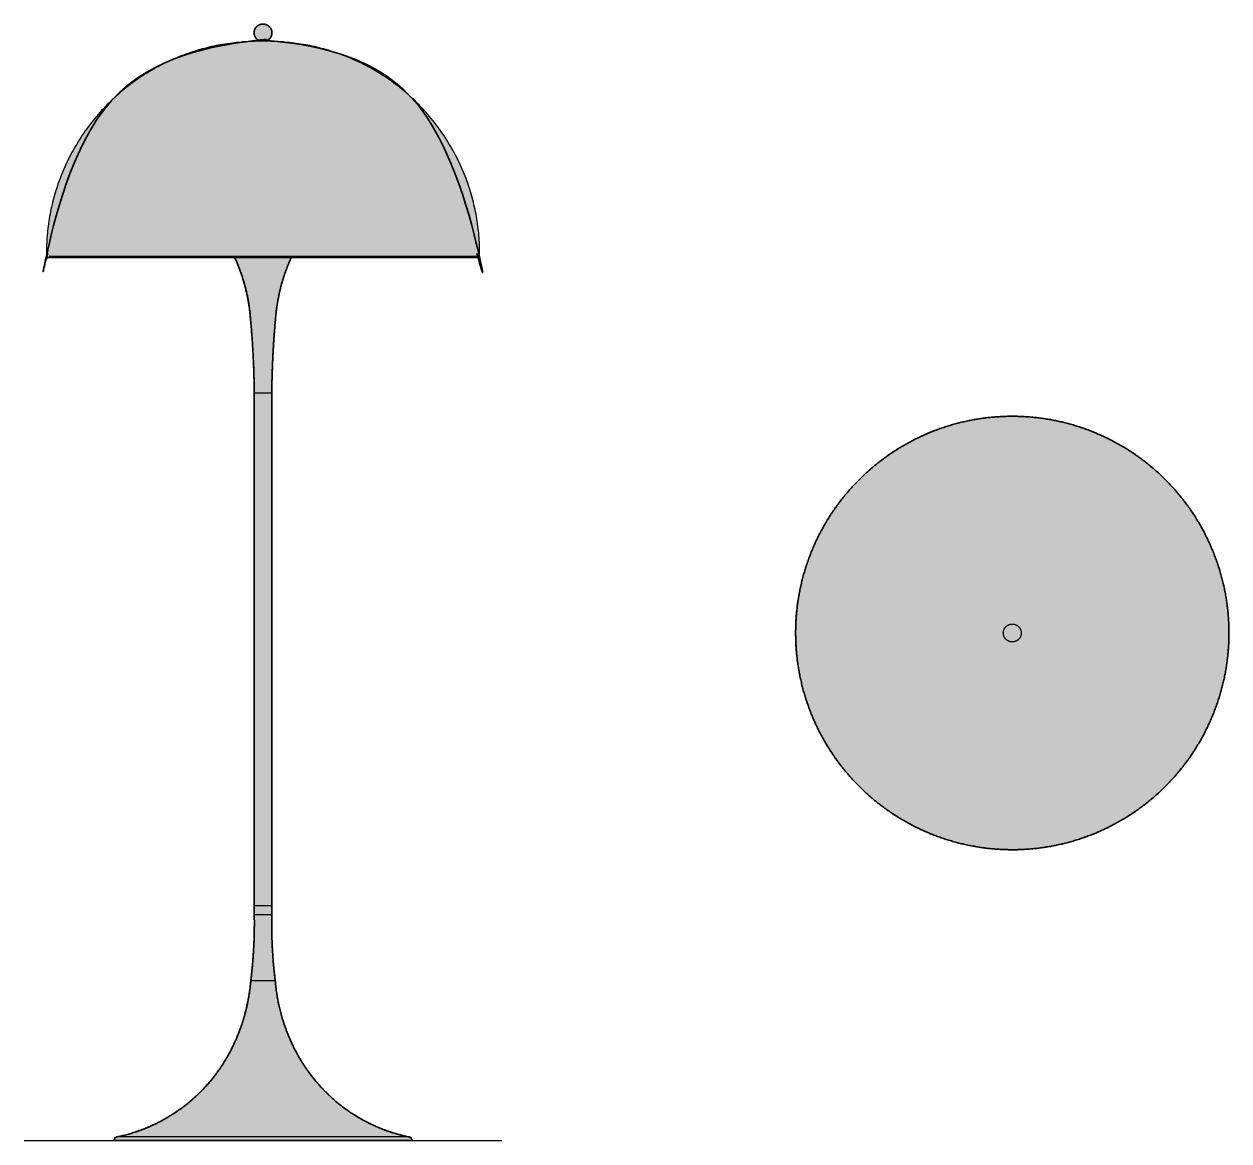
# Model space of a CAD drawing. Header units: millimetres. Extents: x 0 to 1388, y -1 to 1286.
import ezdxf

# ---------------------------------------------------------------- set-up
doc = ezdxf.new("R2010")
doc.units = ezdxf.units.MM
doc.layers.add('Blocks', color=7, linetype='Continuous')
doc.layers.add('Blocks$Fill', color=7, linetype='Continuous', true_color=0xffffff)
for name, color, linetype, lineweight, true_color in [('Blocks$Inner', 7, 'Continuous', 25, 0x007f00), ('Blocks$Outline', 7, 'Continuous', 35, 0xff3f3f), ('Groud', 7, 'Continuous', 25, 0x243775)]:
    doc.layers.add(name, color=color, linetype=linetype, lineweight=lineweight, true_color=true_color)

# ---------------------------------------------------------------- blocks, each defined once
blk = doc.blocks.new('Panthella Floor Lamp Top')
at = {"layer": 'Blocks$Fill'}
blk.add_hatch(color=256, dxfattribs=at).paths.add_polyline_path([(0, 0), (0.1, -5.5), (0.2, -11.1), (0.6, -16.8), (1, -22.4), (1.6, -28.1), (2.3, -33.9), (3.2, -39.6), (4.2, -45.4), (5.3, -51.2), (6.6, -57), (8, -62.9), (9.6, -68.7), (11.4, -74.5), (13.3, -80.3), (15.3, -86.1), (17.5, -91.9), (19.9, -97.6), (22.4, -103.3), (25.1, -109), (27.9, -114.7), (30.9, -120.2), (34, -125.8), (37.3, -131.2), (40.7, -136.6), (44.3, -141.9), (48, -147.1), (51.8, -152.3), (55.8, -157.3), (60, -162.3), (64.2, -167.1), (68.6, -171.9), (73.1, -176.5), (77.7, -181), (82.5, -185.4), (87.3, -189.7), (92.3, -193.8), (97.3, -197.8), (102.5, -201.6), (107.7, -205.4), (113, -208.9), (118.4, -212.4), (123.9, -215.6), (129.4, -218.8), (135, -221.7), (140.6, -224.6), (146.3, -227.2), (152, -229.7), (157.7, -232.1), (163.5, -234.3), (169.3, -236.4), (175.1, -238.2), (180.9, -240), (186.8, -241.6), (192.6, -243), (198.4, -244.3), (204.2, -245.5), (210, -246.5), (215.8, -247.3), (221.5, -248), (227.2, -248.6), (232.9, -249.1), (238.5, -249.4), (244.1, -249.6), (249.6, -249.6), (255.2, -249.6), (260.8, -249.4), (266.4, -249.1), (272.1, -248.6), (277.8, -248), (283.5, -247.3), (289.3, -246.5), (295, -245.5), (300.9, -244.3), (306.7, -243), (312.5, -241.6), (318.3, -240), (324.1, -238.2), (329.9, -236.4), (335.7, -234.3), (341.5, -232.1), (347.3, -229.7), (353, -227.2), (358.6, -224.6), (364.3, -221.7), (369.9, -218.8), (375.4, -215.6), (380.8, -212.4), (386.2, -208.9), (391.5, -205.4), (396.8, -201.6), (401.9, -197.8), (407, -193.8), (411.9, -189.7), (416.8, -185.4), (421.5, -181), (426.1, -176.5), (430.6, -171.9), (435, -167.1), (439.3, -162.3), (443.4, -157.3), (447.4, -152.3), (451.3, -147.1), (455, -141.9), (458.6, -136.6), (462, -131.2), (465.3, -125.8), (468.4, -120.2), (471.4, -114.7), (474.2, -109), (476.9, -103.3), (479.4, -97.6), (481.7, -91.9), (483.9, -86.1), (486, -80.3), (487.9, -74.5), (489.6, -68.7), (491.2, -62.9), (492.6, -57), (493.9, -51.2), (495.1, -45.4), (496.1, -39.6), (496.9, -33.9), (497.7, -28.1), (498.2, -22.4), (498.7, -16.8), (499, -11.1), (499.2, -5.5), (499.3, 0), (499.2, 5.5), (499, 11.1), (498.7, 16.8), (498.2, 22.4), (497.7, 28.1), (496.9, 33.9), (496.1, 39.6), (495.1, 45.4), (493.9, 51.2), (492.6, 57), (491.2, 62.9), (489.6, 68.7), (487.9, 74.5), (486, 80.3), (483.9, 86.1), (481.7, 91.9), (479.4, 97.6), (476.9, 103.3), (474.2, 109), (471.4, 114.7), (468.4, 120.2), (465.3, 125.8), (462, 131.2), (458.6, 136.6), (455, 141.9), (451.3, 147.1), (447.4, 152.3), (443.4, 157.3), (439.3, 162.3), (435, 167.1), (430.6, 171.9), (426.1, 176.5), (421.5, 181), (416.8, 185.4), (411.9, 189.7), (407, 193.8), (401.9, 197.8), (396.8, 201.6), (391.5, 205.4), (386.2, 208.9), (380.8, 212.4), (375.4, 215.6), (369.9, 218.8), (364.3, 221.7), (358.6, 224.6), (353, 227.2), (347.3, 229.7), (341.5, 232.1), (335.7, 234.3), (329.9, 236.4), (324.1, 238.2), (318.3, 240), (312.5, 241.6), (306.7, 243), (300.9, 244.3), (295, 245.5), (289.3, 246.5), (283.5, 247.3), (277.8, 248), (272.1, 248.6), (266.4, 249.1), (260.8, 249.4), (255.2, 249.6), (249.6, 249.6), (244.1, 249.6), (238.5, 249.4), (232.9, 249.1), (227.2, 248.6), (221.5, 248), (215.8, 247.3), (210, 246.5), (204.2, 245.5), (198.4, 244.3), (192.6, 243), (186.8, 241.6), (180.9, 240), (175.1, 238.2), (169.3, 236.4), (163.5, 234.3), (157.7, 232.1), (152, 229.7), (146.3, 227.2), (140.6, 224.6), (135, 221.7), (129.4, 218.8), (123.9, 215.6), (118.4, 212.4), (113, 208.9), (107.7, 205.4), (102.5, 201.6), (97.3, 197.8), (92.3, 193.8), (87.3, 189.7), (82.5, 185.4), (77.7, 181), (73.1, 176.5), (68.6, 171.9), (64.2, 167.1), (60, 162.3), (55.8, 157.3), (51.8, 152.3), (48, 147.1), (44.3, 141.9), (40.7, 136.6), (37.3, 131.2), (34, 125.8), (30.9, 120.2), (27.9, 114.7), (25.1, 109), (22.4, 103.3), (19.9, 97.6), (17.5, 91.9), (15.3, 86.1), (13.3, 80.3), (11.4, 74.5), (9.6, 68.7), (8, 62.9), (6.6, 57), (5.3, 51.2), (4.2, 45.4), (3.2, 39.6), (2.3, 33.9), (1.6, 28.1), (1, 22.4), (0.6, 16.8), (0.2, 11.1), (0.1, 5.5)], flags=0)
at = {"layer": 'Blocks$Inner'}
for points, weights, knots in [([(0, 0), (0, 47.6), (17.5, 91.9), (36.6, 140), (73.1, 176.5), (109.7, 213.1), (157.7, 232.1), (202, 249.6), (249.6, 249.6), (297.2, 249.6), (341.5, 232.1), (389.6, 213.1), (426.1, 176.5), (462.7, 140), (481.7, 91.9), (499.3, 47.6), (499.3, 0)], [1, 0.926776695297, 0.890165042945, 0.853553390593, 0.853553390593, 0.853553390593, 0.890165042945, 0.926776695297, 1, 0.926776695297, 0.890165042945, 0.853553390593, 0.853553390593, 0.853553390593, 0.890165042945, 0.926776695297, 1], [1191.764677, 1191.764677, 1191.764677, 1286.99372, 1286.99372, 1390.392123, 1390.392123, 1493.790527, 1493.790527, 1589.01957, 1589.01957, 1684.248613, 1684.248613, 1787.647016, 1787.647016, 1891.045419, 1891.045419, 1986.274462, 1986.274462, 1986.274462]), ([(0, 0), (0, 103.4), (73.1, 176.5), (146.2, 249.6), (249.6, 249.6), (353, 249.6), (426.1, 176.5), (499.2, 103.4), (499.2, 0)], [1, 0.853553390593, 0.853553390593, 0.853553390593, 1, 0.853553390593, 0.853553390593, 0.853553390593, 1], [827.11653, 827.11653, 827.11653, 1033.895663, 1033.895663, 1240.674795, 1240.674795, 1447.453928, 1447.453928, 1654.23306, 1654.23306, 1654.23306]), ([(499.3, 0), (499.3, -47.6), (481.7, -91.9), (462.7, -140), (426.1, -176.5), (389.6, -213.1), (341.5, -232.1), (297.2, -249.6), (249.6, -249.6), (202, -249.6), (157.7, -232.1), (109.7, -213.1), (73.1, -176.5), (36.6, -140), (17.5, -91.9), (0, -47.6), (0, 0)], [1, 0.926776695297, 0.890165042945, 0.853553390593, 0.853553390593, 0.853553390593, 0.890165042945, 0.926776695297, 1, 0.926776695297, 0.890165042945, 0.853553390593, 0.853553390593, 0.853553390593, 0.890165042945, 0.926776695297, 1], [397.254892, 397.254892, 397.254892, 492.483935, 492.483935, 595.882339, 595.882339, 699.280742, 699.280742, 794.509785, 794.509785, 889.738828, 889.738828, 993.137231, 993.137231, 1096.535634, 1096.535634, 1191.764677, 1191.764677, 1191.764677]), ([(499.2, 0), (499.2, -103.4), (426.1, -176.5), (353, -249.6), (249.6, -249.6), (146.2, -249.6), (73.1, -176.5), (0, -103.4), (0, 0)], [1, 0.853553390593, 0.853553390593, 0.853553390593, 1, 0.853553390593, 0.853553390593, 0.853553390593, 1], [1654.23306, 1654.23306, 1654.23306, 1861.012193, 1861.012193, 2067.791325, 2067.791325, 2274.570458, 2274.570458, 2481.34959, 2481.34959, 2481.34959]), ([(239.3, 0), (239.3, 2), (240.1, 3.8), (240.8, 5.8), (242.3, 7.3), (243.9, 8.8), (245.8, 9.6), (247.7, 10.3), (249.6, 10.3), (251.6, 10.3), (253.4, 9.6), (255.4, 8.8), (256.9, 7.3), (258.4, 5.8), (259.2, 3.8), (259.9, 2), (259.9, 0)], [1, 0.926776695297, 0.890165042945, 0.853553390593, 0.853553390593, 0.853553390593, 0.890165042945, 0.926776695297, 1, 0.926776695297, 0.890165042945, 0.853553390593, 0.853553390593, 0.853553390593, 0.890165042945, 0.926776695297, 1], [32.766052, 32.766052, 32.766052, 36.693353, 36.693353, 40.957565, 40.957565, 45.221776, 45.221776, 49.149077, 49.149077, 53.076379, 53.076379, 57.34059, 57.34059, 61.604801, 61.604801, 65.532103, 65.532103, 65.532103]), ([(259.9, 0), (259.9, -2), (259.2, -3.8), (258.4, -5.8), (256.9, -7.3), (255.4, -8.8), (253.4, -9.6), (251.6, -10.3), (249.6, -10.3), (247.7, -10.3), (245.8, -9.6), (243.9, -8.8), (242.3, -7.3), (240.8, -5.8), (240.1, -3.8), (239.3, -2), (239.3, 0)], [1, 0.926776695297, 0.890165042945, 0.853553390593, 0.853553390593, 0.853553390593, 0.890165042945, 0.926776695297, 1, 0.926776695297, 0.890165042945, 0.853553390593, 0.853553390593, 0.853553390593, 0.890165042945, 0.926776695297, 1], [0, 0, 0, 3.927302, 3.927302, 8.191513, 8.191513, 12.455724, 12.455724, 16.383026, 16.383026, 20.310328, 20.310328, 24.574539, 24.574539, 28.83875, 28.83875, 32.766052, 32.766052, 32.766052])]:
    blk.add_rational_spline(points, weights, degree=2, knots=knots, dxfattribs=at)
at = {"layer": 'Blocks$Outline'}
for points in [[(499.3, 0), (499.3, 47.6), (481.7, 91.9), (462.7, 140), (426.1, 176.5), (389.6, 213.1), (341.5, 232.1), (297.2, 249.6), (249.6, 249.6), (202, 249.6), (157.7, 232.1), (109.7, 213.1), (73.1, 176.5), (36.6, 140), (17.5, 91.9), (0, 47.6), (0, 0)], [(0, 0), (0, -47.6), (17.5, -91.9), (36.6, -140), (73.1, -176.5), (109.7, -213.1), (157.7, -232.1), (202, -249.6), (249.6, -249.6), (297.2, -249.6), (341.5, -232.1), (389.6, -213.1), (426.1, -176.5), (462.7, -140), (481.7, -91.9), (499.3, -47.6), (499.3, 0)]]:
    blk.add_rational_spline(points, [1, 0.926776695297, 0.890165042945, 0.853553390593, 0.853553390593, 0.853553390593, 0.890165042945, 0.926776695297, 1, 0.926776695297, 0.890165042945, 0.853553390593, 0.853553390593, 0.853553390593, 0.890165042945, 0.926776695297, 1], degree=2, knots=[-1191.764677, -1191.764677, -1191.764677, -1096.535634, -1096.535634, -993.137231, -993.137231, -889.738828, -889.738828, -794.509785, -794.509785, -699.280742, -699.280742, -595.882339, -595.882339, -492.483935, -492.483935, -397.254892, -397.254892, -397.254892], dxfattribs=at)
blk = doc.blocks.new('Panthella Floor Lamp Side')
at = {"layer": 'Blocks$Fill'}
blk.add_hatch(color=256, dxfattribs=at).paths.add_polyline_path([(265.2, 270.1), (265.2, 260.1), (265.3, 250), (265, 233.4), (264.2, 216.8), (263, 200.2), (260.6, 178.1), (259.9, 172.5), (259.1, 166.9), (258.1, 161.3), (256.9, 155.8), (255.6, 150.2), (254.2, 144.7), (252.6, 139.3), (250.9, 133.9), (249, 128.5), (247, 123.2), (244.8, 117.9), (242.5, 112.7), (240.1, 107.6), (237.5, 102.6), (234.9, 97.6), (232.5, 93.6), (230.1, 89.6), (227.6, 85.7), (224.9, 81.8), (222.2, 78), (219.4, 74.2), (216.5, 70.5), (213.5, 66.9), (210.4, 63.3), (207.2, 59.9), (203.9, 56.5), (200.6, 53.2), (197.1, 50), (193.6, 46.9), (190.1, 43.8), (186.5, 40.9), (182.1, 37.6), (177.6, 34.3), (173.1, 31.2), (168.4, 28.3), (163.6, 25.4), (158.8, 22.7), (153.9, 20.2), (148.9, 17.8), (143.8, 15.5), (138.7, 13.4), (133.5, 11.4), (128.3, 9.6), (123, 7.9), (117.7, 6.4), (112.4, 5), (107, 3.9), (106.9, 3.8), (106.8, 3.8), (106.8, 3.8), (106.7, 3.8), (106.6, 3.8), (106.5, 3.8), (106.4, 3.7), (106.4, 3.7), (106.3, 3.7), (106.2, 3.7), (106.1, 3.6), (106, 3.6), (106, 3.6), (105.9, 3.5), (105.8, 3.5), (105.7, 3.4), (105.6, 3.4), (105.6, 3.4), (105.5, 3.3), (105.4, 3.3), (105.3, 3.2), (105.3, 3.2), (105.2, 3.1), (105.1, 3.1), (105, 3), (105, 2.9), (104.9, 2.9), (104.8, 2.8), (104.8, 2.8), (104.7, 2.7), (104.6, 2.6), (104.6, 2.6), (104.5, 2.5), (104.4, 2.4), (104.4, 2.3), (104.3, 2.3), (104.3, 2.2), (104.2, 2.1), (104.2, 2.1), (104.1, 2), (104.1, 1.9), (104, 1.8), (104, 1.7), (104, 1.7), (103.9, 1.6), (103.9, 1.5), (103.8, 1.4), (103.8, 1.3), (103.8, 1.2), (103.7, 1.2), (103.7, 1.1), (103.7, 1), (103.7, 0.9), (103.7, 0.8), (103.6, 0.7), (103.6, 0.7), (103.6, 0.6), (103.6, 0.5), (103.6, 0.4), (103.6, 0.3), (103.6, 0.2), (103.5, 0.2), (103.5, 0.1), (103.5, 0), (103.5, 0), (447, 0), (447, 0), (447, 0.1), (447, 0.2), (447, 0.2), (447, 0.3), (447, 0.4), (447, 0.5), (447, 0.6), (447, 0.7), (446.9, 0.7), (446.9, 0.8), (446.9, 0.9), (446.9, 1), (446.8, 1.1), (446.8, 1.2), (446.8, 1.2), (446.8, 1.3), (446.7, 1.4), (446.7, 1.5), (446.7, 1.6), (446.6, 1.7), (446.6, 1.7), (446.5, 1.8), (446.5, 1.9), (446.4, 2), (446.4, 2.1), (446.3, 2.1), (446.3, 2.2), (446.2, 2.3), (446.2, 2.3), (446.1, 2.4), (446.1, 2.5), (446, 2.6), (445.9, 2.6), (445.9, 2.7), (445.8, 2.8), (445.7, 2.8), (445.7, 2.9), (445.6, 2.9), (445.5, 3), (445.5, 3.1), (445.4, 3.1), (445.3, 3.2), (445.2, 3.2), (445.2, 3.3), (445.1, 3.3), (445, 3.4), (444.9, 3.4), (444.9, 3.4), (444.8, 3.5), (444.7, 3.5), (444.6, 3.6), (444.5, 3.6), (444.5, 3.6), (444.4, 3.7), (444.3, 3.7), (444.2, 3.7), (444.1, 3.7), (444.1, 3.8), (444, 3.8), (443.9, 3.8), (443.8, 3.8), (443.7, 3.8), (443.6, 3.8), (443.6, 3.9), (438.2, 5), (432.9, 6.4), (427.6, 7.9), (422.3, 9.6), (417.1, 11.4), (411.9, 13.4), (406.8, 15.5), (401.7, 17.8), (396.7, 20.2), (391.8, 22.7), (386.9, 25.4), (382.2, 28.3), (377.5, 31.2), (372.9, 34.3), (368.5, 37.6), (364.1, 40.9), (360.5, 43.8), (356.9, 46.9), (353.4, 50), (350, 53.2), (346.7, 56.5), (343.4, 59.9), (340.2, 63.3), (337.1, 66.9), (334.1, 70.5), (331.2, 74.2), (328.4, 78), (325.6, 81.8), (323, 85.7), (320.5, 89.6), (318, 93.6), (315.7, 97.6), (313, 102.6), (310.5, 107.6), (308, 112.7), (305.7, 117.9), (303.6, 123.2), (301.6, 128.5), (299.7, 133.9), (298, 139.3), (296.4, 144.7), (294.9, 150.2), (293.6, 155.8), (292.5, 161.3), (291.5, 166.9), (290.6, 172.5), (289.9, 178.1), (289.4, 183.7), (287.6, 200.2), (286.3, 216.8), (285.6, 233.4), (285.3, 250), (285.4, 260.1), (285.4, 270.1), (285.4, 860.5), (285.8, 883), (286.8, 905.5), (288.2, 928), (290.1, 950.4), (290.5, 954.6), (291.1, 958.8), (291.7, 962.9), (292.4, 967.1), (293.2, 971.3), (294.1, 975.5), (295, 979.7), (296.1, 983.9), (297.2, 988), (298.5, 992.2), (299.8, 996.3), (301.2, 1000.4), (302.7, 1004.5), (304.3, 1008.5), (306, 1012.6), (307.7, 1016.6), (307.7, 1016.6), (450.5, 1016.6), (523.1, 1016.6), (523.1, 1016.6), (523.2, 1016.6), (523.2, 1016.6), (523.3, 1016.6), (523.3, 1016.6), (523.3, 1016.6), (523.4, 1016.6), (523.4, 1016.6), (523.5, 1016.6), (523.5, 1016.6), (523.5, 1016.6), (523.6, 1016.6), (523.6, 1016.6), (523.7, 1016.6), (523.7, 1016.7), (523.7, 1016.7), (523.8, 1016.7), (523.8, 1016.7), (523.9, 1016.7), (523.9, 1016.7), (523.9, 1016.8), (524, 1016.8), (524, 1016.8), (524.1, 1016.8), (524.1, 1016.9), (524.1, 1016.9), (524.2, 1016.9), (524.2, 1016.9), (524.2, 1017), (524.3, 1017), (524.3, 1017), (524.3, 1017), (524.4, 1017.1), (524.4, 1017.1), (524.4, 1017.1), (524.5, 1017.2), (524.5, 1017.2), (524.5, 1017.2), (524.6, 1017.3), (524.6, 1017.3), (524.6, 1017.4), (524.6, 1017.4), (524.7, 1017.4), (524.7, 1017.5), (524.7, 1017.5), (524.7, 1017.6), (524.7, 1017.6), (524.8, 1017.6), (524.8, 1017.7), (524.8, 1017.7), (524.8, 1017.8), (524.8, 1017.8), (524.8, 1017.8), (524.8, 1017.9), (524.8, 1017.9), (524.9, 1018), (524.9, 1018), (524.9, 1018), (524.9, 1018.1), (524.9, 1018.1), (524.9, 1018.2), (524.9, 1018.2), (524.9, 1018.2), (524.9, 1018.3), (524.9, 1018.3), (524.9, 1023.5), (524.8, 1028.8), (524.6, 1034.1), (524.3, 1039.5), (523.8, 1044.9), (523.2, 1050.3), (522.5, 1055.7), (521.7, 1061.2), (520.7, 1066.6), (519.6, 1072.1), (518.4, 1077.6), (517, 1083.1), (515.5, 1088.6), (513.9, 1094.1), (512.1, 1099.5), (510.2, 1105), (508.2, 1110.4), (506, 1115.8), (503.6, 1121.2), (501.2, 1126.5), (498.6, 1131.8), (495.8, 1137.1), (493, 1142.3), (489.9, 1147.4), (486.8, 1152.5), (483.5, 1157.5), (480.1, 1162.4), (476.6, 1167.3), (473, 1172.1), (469.2, 1176.7), (465.3, 1181.3), (461.3, 1185.8), (457.2, 1190.2), (453, 1194.5), (448.7, 1198.7), (444.3, 1202.8), (439.8, 1206.8), (435.2, 1210.6), (430.5, 1214.3), (425.7, 1217.9), (420.9, 1221.4), (416, 1224.8), (411, 1228), (406, 1231.1), (400.9, 1234), (395.8, 1236.8), (390.6, 1239.5), (385.4, 1242.1), (380.1, 1244.5), (374.8, 1246.8), (369.5, 1248.9), (364.2, 1250.9), (358.9, 1252.8), (353.5, 1254.5), (348.1, 1256.1), (342.8, 1257.6), (337.4, 1258.9), (332.1, 1260.1), (326.8, 1261.2), (321.5, 1262.2), (316.2, 1263), (310.9, 1263.7), (305.7, 1264.3), (300.4, 1264.8), (290.1, 1265.5), (279.7, 1265.9), (279.7, 1266.5), (279.9, 1266.6), (280.1, 1266.7), (280.2, 1266.8), (280.4, 1266.9), (280.6, 1267), (280.8, 1267.1), (280.9, 1267.2), (281.1, 1267.3), (281.3, 1267.4), (281.5, 1267.5), (281.6, 1267.6), (281.8, 1267.8), (282, 1267.9), (282.1, 1268), (282.3, 1268.2), (282.4, 1268.3), (282.6, 1268.5), (282.7, 1268.6), (282.9, 1268.8), (283, 1268.9), (283.2, 1269.1), (283.3, 1269.3), (283.5, 1269.4), (283.6, 1269.6), (283.7, 1269.8), (283.8, 1270), (284, 1270.1), (284.1, 1270.3), (284.2, 1270.5), (284.3, 1270.7), (284.4, 1270.9), (284.5, 1271.1), (284.6, 1271.3), (284.7, 1271.5), (284.8, 1271.7), (284.9, 1271.9), (285, 1272.1), (285, 1272.3), (285.1, 1272.5), (285.2, 1272.7), (285.2, 1272.9), (285.3, 1273.1), (285.3, 1273.3), (285.4, 1273.6), (285.4, 1273.8), (285.5, 1274), (285.5, 1274.2), (285.5, 1274.4), (285.5, 1274.6), (285.6, 1274.8), (285.6, 1275), (285.6, 1275.2), (285.6, 1275.5), (285.6, 1275.7), (285.6, 1275.9), (285.6, 1276.1), (285.6, 1276.3), (285.5, 1276.5), (285.5, 1276.7), (285.5, 1276.9), (285.5, 1277.1), (285.4, 1277.3), (285.4, 1277.5), (285.4, 1277.7), (285.3, 1277.9), (285.3, 1278), (285.2, 1278.2), (285.2, 1278.4), (285.1, 1278.6), (285, 1278.8), (285, 1279), (284.9, 1279.2), (284.8, 1279.4), (284.7, 1279.6), (284.7, 1279.8), (284.6, 1280), (284.5, 1280.1), (284.4, 1280.3), (284.3, 1280.5), (284.2, 1280.7), (284, 1280.9), (283.9, 1281.1), (283.8, 1281.2), (283.7, 1281.4), (283.6, 1281.6), (283.4, 1281.8), (283.3, 1281.9), (283.1, 1282.1), (283, 1282.3), (282.8, 1282.4), (282.7, 1282.6), (282.5, 1282.7), (282.4, 1282.9), (282.2, 1283), (282.1, 1283.2), (281.9, 1283.3), (281.7, 1283.5), (281.5, 1283.6), (281.4, 1283.7), (281.2, 1283.8), (281, 1284), (280.8, 1284.1), (280.6, 1284.2), (280.4, 1284.3), (280.2, 1284.4), (280, 1284.5), (279.8, 1284.6), (279.7, 1284.7), (279.5, 1284.8), (279.3, 1284.8), (279.1, 1284.9), (278.9, 1285), (278.6, 1285.1), (278.4, 1285.1), (278.2, 1285.2), (278, 1285.2), (277.8, 1285.3), (277.6, 1285.3), (277.4, 1285.4), (277.2, 1285.4), (277, 1285.4), (276.8, 1285.5), (276.6, 1285.5), (276.4, 1285.5), (276.2, 1285.5), (276, 1285.5), (275.8, 1285.5), (275.5, 1285.5), (275.3, 1285.5), (275, 1285.5), (275, 1285.5), (274.9, 1285.5), (274.7, 1285.5), (274.6, 1285.5), (274.4, 1285.5), (274.2, 1285.5), (274, 1285.5), (273.8, 1285.5), (273.5, 1285.4), (273.3, 1285.4), (273.1, 1285.4), (272.9, 1285.3), (272.7, 1285.3), (272.5, 1285.2), (272.3, 1285.2), (272.1, 1285.1), (271.9, 1285.1), (271.7, 1285), (271.5, 1284.9), (271.3, 1284.8), (271.1, 1284.8), (270.9, 1284.7), (270.7, 1284.6), (270.5, 1284.5), (270.3, 1284.4), (270.1, 1284.3), (270, 1284.2), (269.8, 1284.1), (269.6, 1284), (269.4, 1283.8), (269.2, 1283.7), (269, 1283.6), (268.9, 1283.5), (268.7, 1283.3), (268.5, 1283.2), (268.4, 1283), (268.2, 1282.9), (268, 1282.7), (267.9, 1282.6), (267.7, 1282.4), (267.6, 1282.3), (267.4, 1282.1), (267.3, 1281.9), (267.1, 1281.8), (267, 1281.6), (266.9, 1281.4), (266.8, 1281.2), (266.6, 1281.1), (266.5, 1280.9), (266.4, 1280.7), (266.3, 1280.5), (266.2, 1280.3), (266.1, 1280.1), (266, 1280), (265.9, 1279.8), (265.8, 1279.6), (265.8, 1279.4), (265.7, 1279.2), (265.6, 1279), (265.5, 1278.8), (265.5, 1278.6), (265.4, 1278.4), (265.4, 1278.2), (265.3, 1278), (265.3, 1277.9), (265.2, 1277.7), (265.2, 1277.5), (265.1, 1277.3), (265.1, 1277.1), (265.1, 1276.9), (265.1, 1276.7), (265, 1276.5), (265, 1276.3), (265, 1276.1), (265, 1275.9), (265, 1275.7), (265, 1275.5), (265, 1275.2), (265, 1275), (265, 1274.8), (265, 1274.6), (265.1, 1274.4), (265.1, 1274.2), (265.1, 1274), (265.2, 1273.8), (265.2, 1273.6), (265.2, 1273.3), (265.3, 1273.1), (265.3, 1272.9), (265.4, 1272.7), (265.5, 1272.5), (265.5, 1272.3), (265.6, 1272.1), (265.7, 1271.9), (265.8, 1271.7), (265.9, 1271.5), (266, 1271.3), (266.1, 1271.1), (266.2, 1270.9), (266.3, 1270.7), (266.4, 1270.5), (266.5, 1270.3), (266.6, 1270.1), (266.7, 1270), (266.9, 1269.8), (267, 1269.6), (267.1, 1269.4), (267.3, 1269.3), (267.4, 1269.1), (267.5, 1268.9), (267.7, 1268.8), (267.8, 1268.6), (268, 1268.5), (268.1, 1268.3), (268.3, 1268.2), (268.5, 1268), (268.6, 1267.9), (268.8, 1267.8), (268.9, 1267.6), (269.1, 1267.5), (269.3, 1267.4), (269.4, 1267.3), (269.6, 1267.2), (269.8, 1267.1), (270, 1267), (270.1, 1266.9), (270.3, 1266.8), (270.5, 1266.7), (270.7, 1266.6), (270.9, 1266.5), (270.9, 1265.9), (260.5, 1265.5), (250.1, 1264.8), (244.9, 1264.3), (239.7, 1263.7), (234.4, 1263), (229.1, 1262.2), (223.8, 1261.2), (218.5, 1260.1), (213.1, 1258.9), (207.8, 1257.6), (202.4, 1256.1), (197.1, 1254.5), (191.7, 1252.8), (186.4, 1250.9), (181.1, 1248.9), (175.7, 1246.8), (170.5, 1244.5), (165.2, 1242.1), (160, 1239.5), (154.8, 1236.8), (149.7, 1234), (144.6, 1231.1), (139.6, 1228), (134.6, 1224.8), (129.7, 1221.4), (124.9, 1217.9), (120.1, 1214.3), (115.4, 1210.6), (110.8, 1206.8), (106.3, 1202.8), (101.9, 1198.7), (97.6, 1194.5), (93.4, 1190.2), (89.3, 1185.8), (85.3, 1181.3), (81.4, 1176.7), (77.6, 1172.1), (74, 1167.3), (70.4, 1162.4), (67, 1157.5), (63.8, 1152.5), (60.6, 1147.4), (57.6, 1142.3), (54.7, 1137.1), (52, 1131.8), (49.4, 1126.5), (46.9, 1121.2), (44.6, 1115.8), (42.4, 1110.4), (40.4, 1105), (38.5, 1099.5), (36.7, 1094.1), (35, 1088.6), (33.5, 1083.1), (32.2, 1077.6), (31, 1072.1), (29.9, 1066.6), (28.9, 1061.2), (28.1, 1055.7), (27.4, 1050.3), (26.8, 1044.9), (26.3, 1039.5), (26, 1034.1), (25.8, 1028.8), (25.7, 1023.5), (25.7, 1018.3), (25.7, 1018.2), (25.7, 1018.2), (25.7, 1018.2), (25.7, 1018.1), (25.7, 1018.1), (25.7, 1018), (25.7, 1018), (25.7, 1018), (25.7, 1017.9), (25.7, 1017.9), (25.7, 1017.8), (25.8, 1017.8), (25.8, 1017.8), (25.8, 1017.7), (25.8, 1017.7), (25.8, 1017.6), (25.8, 1017.6), (25.9, 1017.6), (25.9, 1017.5), (25.9, 1017.5), (25.9, 1017.4), (25.9, 1017.4), (26, 1017.4), (26, 1017.3), (26, 1017.3), (26, 1017.2), (26.1, 1017.2), (26.1, 1017.2), (26.1, 1017.1), (26.2, 1017.1), (26.2, 1017.1), (26.2, 1017), (26.3, 1017), (26.3, 1017), (26.3, 1017), (26.4, 1016.9), (26.4, 1016.9), (26.4, 1016.9), (26.5, 1016.9), (26.5, 1016.8), (26.5, 1016.8), (26.6, 1016.8), (26.6, 1016.8), (26.7, 1016.7), (26.7, 1016.7), (26.7, 1016.7), (26.8, 1016.7), (26.8, 1016.7), (26.9, 1016.7), (26.9, 1016.6), (26.9, 1016.6), (27, 1016.6), (27, 1016.6), (27.1, 1016.6), (27.1, 1016.6), (27.2, 1016.6), (27.2, 1016.6), (27.2, 1016.6), (27.3, 1016.6), (27.3, 1016.6), (27.4, 1016.6), (27.4, 1016.6), (27.4, 1016.6), (27.4, 1016.6), (242.8, 1016.6), (244.6, 1012.6), (246.3, 1008.5), (247.9, 1004.5), (249.4, 1000.4), (250.8, 996.3), (252.1, 992.2), (253.3, 988), (254.5, 983.9), (255.5, 979.7), (256.5, 975.5), (257.4, 971.3), (258.2, 967.1), (258.9, 962.9), (259.5, 958.8), (260, 954.6), (260.5, 950.4), (262.4, 928), (263.8, 905.5), (264.7, 883), (265.2, 860.5)], flags=0)
at = {"layer": 'Blocks$Inner'}
for p, q in [((265.2, 860.5), (265.2, 270.1)), ((285.4, 270.1), (285.4, 860.5))]:
    blk.add_line(p, q, dxfattribs=at)
for points in [[(270.9, 1266.5), (270.9, 1265.9)], [(279.7, 1266.5), (279.7, 1265.9)]]:
    blk.add_lwpolyline(points, dxfattribs=at)
for points, weights, degree, knots in [([(270.9, 1266.5), (263.5, 1269.8), (265.2, 1277.7), (266.9, 1285.5), (274.9, 1285.5)], [1, 0.777867265138, 1, 0.777867265138, 1], 2, [15.996838, 15.996838, 15.996838, 17.3559, 17.3559, 18.714963, 18.714963, 18.714963]), ([(274.9, 1285.5), (274.9, 1285.5), (275, 1285.5), (275, 1285.5), (275, 1285.5), (275, 1285.5), (275.1, 1285.5), (275.2, 1285.5), (275.3, 1285.5), (275.4, 1285.5), (275.5, 1285.5), (275.5, 1285.5), (275.6, 1285.5), (275.6, 1285.5), (275.6, 1285.5), (275.6, 1285.5), (275.6, 1285.5)], [1, 1, 1, 1, 1, 1, 1, 1.05719095842, 1.17157287525, 1.05719095842, 1, 1, 1, 1, 1, 1, 1], 3, [18.714963, 18.714963, 18.714963, 18.714963, 18.823994, 18.823994, 18.98298, 18.98298, 18.98298, 19.258069, 19.258069, 19.258069, 19.533158, 19.533158, 19.533158, 19.764959, 19.764959, 19.802597, 19.802597, 19.802597, 19.802597]), ([(275.6, 1285.5), (283.7, 1285.5), (285.4, 1277.7), (287, 1269.8), (279.7, 1266.5)], [0.999848180756, 0.777943200717, 1, 0.777867265137, 1], 2, [19.8025969, 19.8025969, 19.8025969, 20.2961958, 20.2961958, 20.7899635, 20.7899635, 20.7899635]), ([(279.7, 1266.5), (279.7, 1266.5), (275.3, 1266.5), (270.9, 1266.5), (270.9, 1266.5)], [1, 0.707106781186, 1, 0.707106781186, 1], 2, [2.075, 2.075, 2.075, 9.035919, 9.035919, 15.996838, 15.996838, 15.996838]), ([(278.8, 1265.9), (278.8, 1265.9), (275.3, 1265.9), (271.8, 1265.9), (271.8, 1265.9)], [1, 0.707106781186, 1, 0.707106781186, 1], 2, [823.817026, 823.817026, 823.817026, 829.326419, 829.326419, 834.835811, 834.835811, 834.835811]), ([(27.4, 1016.6), (27.4, 1016.6), (100, 1016.6), (172.6, 1016.6), (275.3, 1016.6), (377.9, 1016.6), (450.5, 1016.6), (523.1, 1016.6), (523.1, 1016.6)], [1, 0.853553390593, 0.853553390593, 0.853553390593, 1, 0.853553390593, 0.853553390593, 0.853553390593, 1], 2, [839.584949, 839.584949, 839.584949, 1044.914205, 1044.914205, 1250.243462, 1250.243462, 1455.572718, 1455.572718, 1660.901975, 1660.901975, 1660.901975]), ([(29.2, 1018.3), (29.2, 1018.3), (275.3, 1018.3), (521.4, 1018.3), (521.4, 1018.3)], [1, 0.707106781187, 1, 0.707106781187, 1], 2, [0, 0, 0, 392.077821, 392.077821, 784.155642, 784.155642, 784.155642]), ([(285.4, 860.5), (285.4, 860.5), (275.3, 860.5), (265.2, 860.5), (265.2, 860.5)], [1, 0.707106781187, 1, 0.707106781187, 1], 2, [0, 0, 0, 15.878562, 15.878562, 31.757124, 31.757124, 31.757124]), ([(285.4, 270.1), (285.4, 270.1), (275.3, 270.1), (265.2, 270.1), (265.2, 270.1)], [0.999999720675, 0.707106920849, 1, 0.707106781187, 1], 2, [31.789932, 31.789932, 31.789932, 47.66849, 47.66849, 63.547056, 63.547056, 63.547056]), ([(265.2, 260.1), (265.2, 260.1), (275.3, 260.1), (285.4, 260.1), (285.4, 260.1)], [1, 0.707106781187, 1, 0.707106781187, 1], 2, [0, 0, 0, 15.878562, 15.878562, 31.757124, 31.757124, 31.757124]), ([(289.4, 183.7), (289.4, 183.7), (275.3, 183.7), (261.2, 183.7), (261.2, 183.7)], [1, 0.707106781187, 1, 0.707106781187, 1], 2, [-44.332419, -44.332419, -44.332419, -22.16621, -22.16621, 0, 0, 0]), ([(103.5, 0), (103.5, 0), (275.3, 0), (447, 0), (447, 0)], [1, 0.707106781187, 1, 0.707106781187, 1], 2, [399.966184, 399.966184, 399.966184, 669.744558, 669.744558, 939.522931, 939.522931, 939.522931]), ([(443.6, 3.9), (443.6, 3.9), (275.3, 3.9), (107, 3.9), (107, 3.9)], [1, 0.707106781187, 1, 0.707106781187, 1], 2, [940.522931, 940.522931, 940.522931, 1204.855485, 1204.855485, 1469.188039, 1469.188039, 1469.188039])]:
    blk.add_rational_spline(points, weights, degree=degree, knots=knots, dxfattribs=at)
for points, weights in [([(250.1, 1264.8), (22.7, 1246.5), (25.7, 1018.3)], [1, 0.730392302152, 1]), ([(271.8, 1265.9), (260.9, 1265.6), (250.1, 1264.8)], [1, 0.999611948509, 1]), ([(300.4, 1264.8), (289.6, 1265.6), (278.8, 1265.9)], [1, 0.999611948508, 1]), ([(524.9, 1018.3), (527.9, 1246.5), (300.4, 1264.8)], [1, 0.730392302129, 1]), ([(25.7, 1018.3), (25.7, 1016.6), (27.4, 1016.6)], [1, 0.707106781187, 1]), ([(260.5, 950.4), (257.2, 984.9), (242.8, 1016.6)], [1, 0.967522240557, 0.9620062752]), ([(307.7, 1016.6), (293.4, 984.9), (290.1, 950.4)], [0.962005767976, 0.967520747134, 1]), ([(523.1, 1016.6), (524.9, 1016.6), (524.9, 1018.3)], [1, 0.707106781186, 1]), ([(265.2, 860.5), (264.8, 905.5), (260.5, 950.4)], [1, 0.999078860132, 1]), ([(290.1, 950.4), (285.8, 905.5), (285.4, 860.5)], [1, 0.999078860132, 1]), ([(265.3, 250), (265.3, 216.7), (261.2, 183.7)], [1, 0.998092270754, 1]), ([(265.2, 260.1), (265.3, 255), (265.3, 250)], [1, 0.999955638304, 1]), ([(285.4, 260.1), (285.3, 255), (285.3, 250)], [1, 0.999955638304, 1]), ([(285.3, 250), (285.3, 216.7), (289.4, 183.7)], [1, 0.998092270754, 1]), ([(261.2, 183.7), (257.3, 137.8), (234.9, 97.6)], [1, 0.97741553877, 1]), ([(289.4, 183.7), (293.2, 137.8), (315.7, 97.6)], [1, 0.97741553877, 1]), ([(234.9, 97.6), (216.3, 64.5), (186.5, 40.9)], [1, 0.980736260083, 1]), ([(315.7, 97.6), (334.3, 64.5), (364.1, 40.9)], [1, 0.980736260083, 1]), ([(186.5, 40.9), (151.1, 13), (107, 3.9)], [1, 0.973294672443, 1]), ([(364.1, 40.9), (399.5, 13), (443.6, 3.9)], [1, 0.973294672443, 1]), ([(107, 3.9), (103.6, 3.4), (103.5, 0)], [1, 0.763723162582, 1]), ([(447, 0), (446.9, 3.4), (443.6, 3.9)], [1, 0.763723162582, 1])]:
    blk.add_rational_spline(points, weights, degree=2, dxfattribs=at)
for points in [[(265.2, 270.1), (265.2, 260.1)], [(285.4, 260.1), (285.4, 270.1)]]:
    blk.add_open_spline(points, degree=1, dxfattribs=at)
at = {"layer": 'Blocks$Outline'}
for points in [[(270.9, 1266.5), (270.9, 1265.9)], [(279.7, 1265.9), (279.7, 1266.5)]]:
    blk.add_lwpolyline(points, dxfattribs=at)
for points, weights, degree, knots in [([(279.7, 1266.5), (284.2, 1268.5), (286.4, 1272.9), (285.4, 1277.7), (284.3, 1282.4), (280.5, 1285.5), (275.6, 1285.5), (275.6, 1285.5), (275.6, 1285.5), (275.6, 1285.5), (275.6, 1285.5), (275.5, 1285.5), (275.5, 1285.5), (275.4, 1285.5), (275.3, 1285.5), (275.2, 1285.5), (275.1, 1285.5), (275, 1285.5), (275, 1285.5), (275, 1285.5), (275, 1285.5), (274.9, 1285.5), (274.9, 1285.5), (270, 1285.5), (266.2, 1282.5), (265.2, 1277.7), (264.2, 1272.9), (266.4, 1268.5), (270.9, 1266.5)], [1.0001518423, 0.852040866291, 0.852040866291, 1.0001518423, 0.852091497699, 0.8520408836, 1, 1, 1, 1, 1, 1, 1, 1.05719095842, 1.17157287525, 1.05719095842, 1, 1, 1, 1, 1, 1, 1, 0.851911510092, 0.851911510092, 1, 0.851911510092, 0.851911510092, 1], 3, [-20.789963, -20.789963, -20.789963, -20.789963, -20.296196, -20.296196, -20.296196, -19.802597, -19.802597, -19.802597, -19.764959, -19.764959, -19.533158, -19.533158, -19.533158, -19.258069, -19.258069, -19.258069, -18.98298, -18.98298, -18.98298, -18.823994, -18.823994, -18.714963, -18.714963, -18.714963, -17.3559, -17.3559, -17.3559, -15.996838, -15.996838, -15.996838, -15.996838]), ([(270.9, 1265.9), (260.5, 1265.6), (250.1, 1264.8), (22.7, 1246.5), (25.7, 1018.3), (25.7, 1016.6), (27.4, 1016.6), (27.4, 1016.6), (100, 1016.6), (159.5, 1016.6), (242.8, 1016.6)], [0.999968322382, 0.999628492659, 1, 0.730392302152, 1, 0.707106781187, 1, 0.853553390593, 0.853553390593, 0.853553390593, 0.951795952597], 2, [834.878445, 834.878445, 834.878445, 835.835811, 835.835811, 836.835811, 836.835811, 839.584949, 839.584949, 1044.914205, 1044.914205, 1213.089042, 1213.089042, 1213.089042]), ([(307.7, 1016.6), (307.7, 1016.6), (391.1, 1016.6), (450.5, 1016.6), (523.1, 1016.6), (523.1, 1016.6), (524.9, 1016.6), (524.9, 1018.3), (527.9, 1246.5), (300.4, 1264.8), (290.1, 1265.6), (279.7, 1265.9)], [0.951795952597, 0.951795082642, 0.853553390593, 0.853553390593, 0.853553390593, 1, 0.707106781186, 1, 0.730392302129, 1, 0.999628200314, 0.999968857659], 2, [1287.397882, 1287.397882, 1287.397882, 1287.399371, 1455.572718, 1455.572718, 1660.901975, 1660.901975, 1661.401975, 1661.401975, 1662.401975, 1662.401975, 1663.360094, 1663.360094, 1663.360094]), ([(242.8, 1016.6), (257.2, 984.9), (260.5, 950.4), (264.8, 905.5), (265.2, 860.5)], [0.9620062752, 0.967522240557, 1, 0.999078860132, 1], 2, [-192.774786, -192.774786, -192.774786, -123.784768, -123.784768, -33.757124, -33.757124, -33.757124]), ([(285.4, 860.5), (285.8, 905.5), (290.1, 950.4), (293.4, 984.9), (307.7, 1016.6)], [1, 0.999078860132, 1, 0.967522240557, 0.9620062752], 2, [-2, -2, -2, -1, -1, -0.584919, -0.584919, -0.584919]), ([(265.2, 270.1), (265.2, 265.1), (265.2, 260.1), (265.3, 255), (265.3, 250), (265.3, 216.7), (261.2, 183.7), (257.3, 137.8), (234.9, 97.6), (216.3, 64.5), (186.5, 40.9), (151.1, 13), (107, 3.9), (103.6, 3.4), (103.5, 0), (103.5, 0), (275.3, 0), (447, 0), (447, 0), (446.9, 3.4), (443.6, 3.9)], [1.00000027932, 1.00000027932, 1.00000027932, 0.999955917617, 1.00000027932, 0.998092549545, 1.00000027932, 0.977415811787, 1.00000027932, 0.980736534027, 1.00000027932, 0.973294944308, 1.00000027932, 0.763723375909, 1.00000027932, 0.707106978699, 1.00000027932, 0.707106978699, 1.00000027932, 0.763723375909, 1.00000027932], 2, [63.547056, 63.547056, 63.547056, 63.579864, 63.579864, 73.706952, 73.706952, 140.128094, 140.128094, 230.811808, 230.811808, 305.885709, 305.885709, 394.333959, 394.333959, 399.966184, 399.966184, 669.744558, 669.744558, 939.522931, 939.522931, 940.522931, 940.522931, 940.522931]), ([(443.6, 3.9), (399.5, 13), (364.1, 40.9), (334.3, 64.5), (315.7, 97.6), (293.2, 137.8), (289.4, 183.7), (285.3, 216.7), (285.3, 250), (285.3, 255), (285.4, 260.1)], [1, 0.973294672443, 1, 0.980736260083, 1, 0.97741553877, 1, 0.998092270754, 1, 0.999955638304, 1], 2, [-4, -4, -4, -3, -3, -2, -2, -1, -1, -0.132155, -0.132155, 0, 0, 0])]:
    blk.add_rational_spline(points, weights, degree=degree, knots=knots, dxfattribs=at)
for points in [[(265.2, 860.5), (265.2, 565.3), (265.2, 270.1)], [(285.4, 270.1), (285.4, 565.3), (285.4, 860.5)], [(285.4, 260.1), (285.4, 265.1), (285.4, 270.1)]]:
    blk.add_open_spline(points, degree=2, dxfattribs=at)

msp = doc.modelspace()

# ---------------------------------------------------------------- linework, layer by layer
at = {"layer": 'Groud'}
msp.add_lwpolyline([(0, 0), (550.6, 0)], dxfattribs=at)

# ---------------------------------------------------------------- block references
at = {"layer": 'Blocks'}
for name, p in [('Panthella Floor Lamp Side', (0, 0)), ('Panthella Floor Lamp Top', (889, 584.3))]:
    msp.add_blockref(name, p, dxfattribs=at)

doc.saveas('drawing.dxf')
